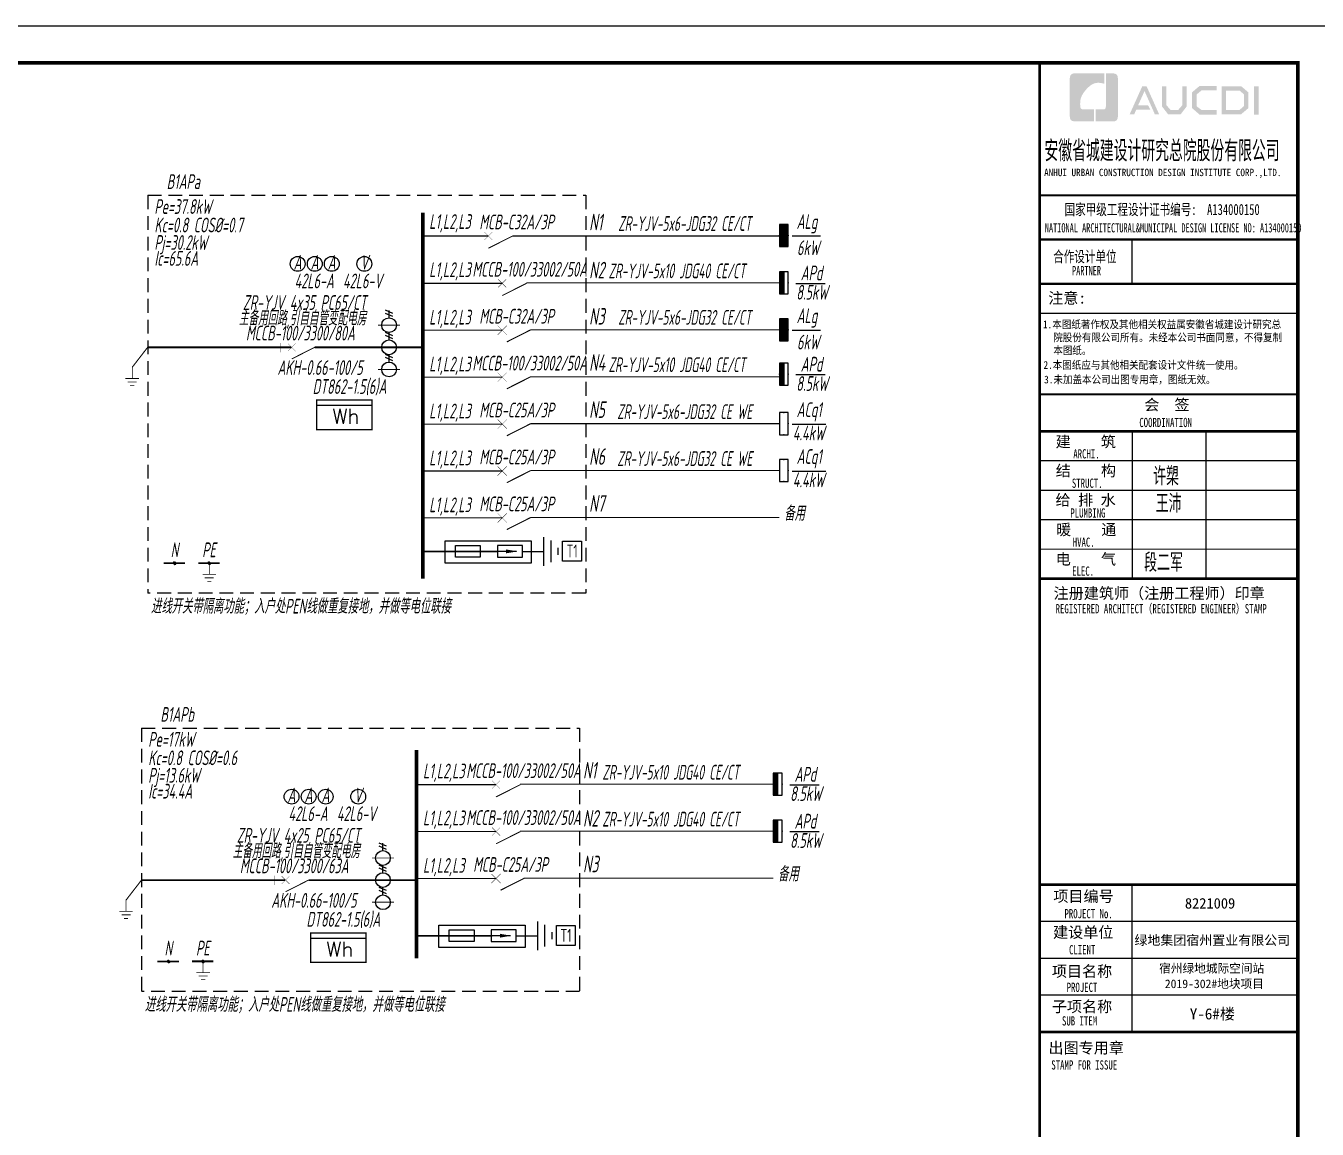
# Model space of a CAD drawing. Extents: x 2803505 to 5851001, y -1372902 to 24339.
# Drawn here: x 2966197 to 3001228, y -659791 to -629854 of the extents above; entities that cross this region are included whole.
import ezdxf
from ezdxf.enums import TextEntityAlignment as Align

# ---------------------------------------------------------------- set-up
doc = ezdxf.new("R2010")
doc.units = 0
doc.header["$LTSCALE"] = 1000
doc.header["$MEASUREMENT"] = 0
doc.linetypes.add('DASH', pattern=[0.35, 0.25, -0.1])
doc.linetypes.add('DASH4', pattern=[0.1875, 0.125, -0.0625])
doc.layers.get('0').update_dxf_attribs({"linetype": 'CONTINUOUS'})
for name, color, linetype in [('!!电气', 1, 'CONTINUOUS'), ('DIM-照明', 7, 'CONTINUOUS'), ('ELEMENT', 3, 'CONTINUOUS'), ('EQUIP-箱柜', 3, 'CONTINUOUS'), ('PUB_TITLE', 4, 'CONTINUOUS'), ('WIRE-消防', 4, 'CONTINUOUS'), ('WIRE-照明', 2, 'CONTINUOUS'), ('图签文字', 4, 'CONTINUOUS'), ('照明平面文字层', 3, 'CONTINUOUS')]:
    doc.layers.add(name, color=color, linetype=linetype)
doc.layers.add('图框', color=147, linetype='CONTINUOUS', lineweight=20)
doc.layers.add('图签', color=147, linetype='CONTINUOUS', lineweight=18)
doc.styles.add('_SIMPLEX', font='SIMPLEX.shx', dxfattribs={"width": 0.8, "bigfont": 'GBCBIG.shx'})
doc.styles.add('_TCH_LABEL', font='COMPLEX', dxfattribs={"bigfont": 'GBCBIG'})
doc.styles.add('HT', font='simhei.ttf')
doc.styles.add('HZTXT', font='gbeitc.shx', dxfattribs={"width": 0.8, "height": 400, "bigfont": 'hztxt.shx'})
doc.styles.get("Standard").update_dxf_attribs({"font": 'gbenor.shx', "bigfont": 'gbcbig.shx'})
doc.styles.add('TSSD_Dimension', font='Tssdeng.shx', dxfattribs={"width": 0.7, "bigfont": 'tssdchn.shx'})
doc.styles.add('宋体', font='', dxfattribs={"height": 4})
doc.styles.add('建筑图签-1', font='simhei.ttf', dxfattribs={"width": 0.7})
doc.styles.add('建筑图签-2', font='TXT.shx', dxfattribs={"width": 0.5, "bigfont": 'HZTXT.shx'})
doc.styles.get('宋体').set_extended_font_data('SimSun')

# ---------------------------------------------------------------- blocks, each defined once
blk = doc.blocks.new('院标1')
h = blk.add_hatch(color=150)
h.dxf.hatch_style = 1
h.set_gradient(color1=(33, 113, 253), color2=(33, 113, 253), tint=1, name='INVCURVED')
edge = h.paths.add_edge_path()
edge.add_spline(control_points=[(116373, 648379), (116379, 648379), (116382, 648379), (116391, 648379), (116391, 648379), (116391, 648379), (116616, 648379), (116616, 648379), (116616, 648379), (116616, 648379), (116616, 648054), (116616, 648054), (116616, 648054), (116616, 648054), (116108, 648054), (116108, 648054), (116108, 648054), (116028, 648054), (115963, 648111), (115963, 648199), (115963, 648199), (115963, 648199), (115963, 649215), (115963, 649215), (115963, 649215), (115963, 649295), (116018, 649360), (116108, 649360), (116108, 649360), (116108, 649360), (116897, 649360), (116897, 649360), (116897, 649360), (116897, 649360), (116897, 649080), (116897, 649080), (116897, 649080), (116897, 649080), (116566, 649140), (116356, 648859), (116356, 648859), (116245, 648719), (116240, 648545), (116247, 648466), (116247, 648466), (116254, 648386), (116247, 648466), (116247, 648466), (116247, 648466), (116247, 648466), (116258, 648374), (116373, 648379)], knot_values=[0, 0, 0, 0, 0.071429, 0.071429, 0.071429, 0.107143, 0.142857, 0.142857, 0.142857, 0.178571, 0.214286, 0.214286, 0.214286, 0.25, 0.285714, 0.285714, 0.285714, 0.321429, 0.357143, 0.357143, 0.357143, 0.392857, 0.428571, 0.428571, 0.428571, 0.464286, 0.5, 0.5, 0.5, 0.535714, 0.571429, 0.571429, 0.571429, 0.607143, 0.642857, 0.642857, 0.642857, 0.678571, 0.714286, 0.714286, 0.714286, 0.75, 0.785714, 0.785714, 0.785714, 0.821429, 0.857143, 0.857143, 0.857143, 0.928571, 1, 1, 1, 1], degree=3, periodic=0)
h = blk.add_hatch(color=150)
h.dxf.hatch_style = 1
h.set_gradient(color1=(33, 113, 253), color2=(33, 113, 253), tint=1, name='INVCURVED')
edge = h.paths.add_edge_path()
edge.add_spline(control_points=[(117268, 649215), (117268, 649215), (117268, 648199), (117268, 648199), (117268, 648199), (117268, 648114), (117212, 648054), (117123, 648054), (117123, 648054), (117123, 648054), (116663, 648054), (116663, 648054), (116663, 648054), (116663, 648054), (116663, 648379), (116663, 648379), (116663, 648379), (116663, 648379), (116865, 648379), (116865, 648379), (116865, 648379), (116907, 648379), (116941, 648413), (116941, 648455), (116941, 648455), (116941, 648455), (116941, 649360), (116941, 649360), (116941, 649360), (116941, 649360), (117123, 649360), (117123, 649360), (117123, 649360), (117204, 649360), (117268, 649306), (117268, 649215)], knot_values=[0, 0, 0, 0, 0.1, 0.1, 0.1, 0.15, 0.2, 0.2, 0.2, 0.25, 0.3, 0.3, 0.3, 0.35, 0.4, 0.4, 0.4, 0.45, 0.5, 0.5, 0.5, 0.55, 0.6, 0.6, 0.6, 0.65, 0.7, 0.7, 0.7, 0.75, 0.8, 0.8, 0.8, 0.9, 1, 1, 1, 1], degree=3, periodic=0)
blk = doc.blocks.new('A$C6F9B5EEA')
at = {"layer": 'PUB_TITLE'}
h = blk.add_hatch(color=4, dxfattribs=at)
h.paths.add_polyline_path([(5808, 56758), (5934, 56758), (5934, 55988), (5808, 55988)])
h.paths.add_polyline_path([(5056, 56642), (5056, 56116), (5416, 56116), (5540, 56223), (5540, 56541), (5420, 56642)], flags=16)
h.paths.add_polyline_path([(4938, 56760), (4938, 55998), (5460, 55998), (5659, 56168), (5659, 56596), (5463, 56760)])
h.paths.add_polyline_path([(4795, 56764), (4795, 56648), (4388, 56648), (4255, 56537), (4255, 56218), (4388, 56115), (4797, 56115), (4797, 55993), (4333, 55993), (4131, 56168), (4131, 56596), (4329, 56764)])
h.paths.add_polyline_path([(3312, 56762), (3432, 56762), (3432, 56251), (3546, 56120), (3757, 56120), (3871, 56251), (3871, 56762), (3985, 56762), (3985, 56214), (3821, 55997), (3483, 55997), (3312, 56216)])
h.paths.add_polyline_path([(2780, 56760), (2897, 56760), (3239, 55996), (3123, 55996), (2842, 56630), (2667, 56242), (2938, 56242), (2999, 56127), (2618, 56127), (2559, 55994), (2436, 55994)])
for points, const_width in [([(0, 51400), (7000, 51400)], 70), ([(0, 50599), (7000, 50599)], 35)]:
    blk.add_lwpolyline(points, dxfattribs=dict(const_width=const_width))
at = {"layer": '图框'}
for p, q in [((0, 53800), (7000, 53800)), ((0, 53800), (7000, 53800)), ((0, 52600), (7000, 52600))]:
    blk.add_line(p, q, dxfattribs=at)
for points, const_width in [([(0, 0), (0, 57400)], 70), ([(0, 53800), (7000, 53800)], 60), ([(0, 52600), (7000, 52600)], 60), ([(0, 52600), (7000, 52600)], 60), ([(2500, 52600), (2500, 51400)], 35), ([(0, 51400), (7000, 51400)], 60), ([(8, 48400), (7008, 48400)], 60), ([(8, 47400), (7008, 47400)], 70), ([(8, 47400), (7008, 47400)], 70), ([(2508, 47400), (2508, 43400)], 35), ([(4508, 47400), (4508, 43400)], 35), ([(8, 46600), (7008, 46600)], 35), ([(8, 45800), (7008, 45800)], 35), ([(8, 45000), (7008, 45000)], 35), ([(8, 44200), (7008, 44200)], 35), ([(8, 43400), (7008, 43400)], 70), ([(0, 35100), (7000, 35100)], 70), ([(0, 35100), (7000, 35100)], 70), ([(2500, 31100), (2500, 35100)], 35), ([(0, 34100), (7000, 34100)], 35), ([(0, 33100), (7000, 33100)], 35), ([(0, 32100), (7000, 32100)], 35), ([(7000, 31100), (0, 31100)], 70)]:
    blk.add_lwpolyline(points, dxfattribs=dict(at, const_width=const_width))
blk.add_blockref('院标1', (-115149, -592249))
at = {"layer": 'PUB_TITLE', "style": 'HT', "width": 0.88}
for s, p in [('1.本图纸著作权及其他相关权益属安徽省城建设计研究总', (86, 50193)), ('院股份有限公司所有。未经本公司书面同意，不得复制', (365, 49839)), ('本图纸。', (365, 49489)), (' 2.本图纸应与其他相关配套设计文件统一使用。 ', (-25, 49092)), ('3.未加盖本公司出图专用章，图纸无效。', (118, 48698))]:
    blk.add_text(s, height=210, dxfattribs=at).set_placement(p)
at = {"layer": '图签', "color": 154, "style": '宋体'}
for s, height, p in [('8221009', 286.7, (3937, 34448)), ('绿地集团宿州置业有限公司', 258.01, (2568, 33462)), ('宿州绿地城际空间站', 232.2, (3238, 32709)), ('2019-302#地块项目', 232.21, (3392, 32291))]:
    blk.add_text(s, height=height, dxfattribs=at).set_placement(p)
at = {"layer": '图签文字', "color": 7, "style": '建筑图签-1'}
for s, height, width, p in [('安徽省城建设计研究总院股份有限公司', 500, 0.55, (128, 54777)), ('国家甲级工程设计证书编号:  A134000150', 300, 0.7, (672, 53267)), ('合作设计单位', 300, 0.7, (365, 51990))]:
    blk.add_text(s, height=height, dxfattribs=dict(at, width=width)).set_placement(p)
at = {"layer": '图签文字', "linetype": 'Continuous', "style": '建筑图签-1', "width": 0.91}
blk.add_text('ANHUI URBAN CONSTRUCTION DESIGN INSTITUTE CORP.,LTD.', height=200, dxfattribs=at).set_placement((118, 54322))
at = {"layer": '图签文字', "style": '建筑图签-1'}
for s, width, p in [('NATIONAL ARCHITECTURAL&MUNICIPAL DESIGN LICENSE NO: A134000150', 0.6, (137, 52795)), ('PARTNER', 0.6, (875, 51634)), ('COORDINATION', 0.7, (2700, 47513)), ('ARCHI.', 0.7, (909, 46662)), ('STRUCT.', 0.7, (870, 45865)), ('PLUMBING', 0.7, (829, 45058)), ('HVAC.', 0.7, (894, 44265)), ('ELEC.', 0.7, (878, 43480)), ('REGISTERED ARCHITECT（REGISTERED ENGINEER）STAMP', 0.7, (429, 42459)), ('PROJECT No.', 0.7, (670, 34185, -1799)), ('CLIENT', 0.7, (794, 33206)), ('PROJECT', 0.7, (729, 32187)), ('SUB ITEM', 0.7, (602, 31276)), ('STAMP FOR ISSUE', 0.7, (313, 30081))]:
    blk.add_text(s, height=250, dxfattribs=dict(at, width=width)).set_placement(p)
at = {"layer": '图签文字', "color": 7, "style": '建筑图签-1'}
for s, p in [('注意:', (231, 50863)), ('会  签', (2835, 47968)), ('建    筑', (430, 46967)), ('结    构', (434, 46179)), ('给 排 水', (425, 45385)), ('暖    通', (443, 44582)), ('电    气', (433, 43782)), ('注册建筑师（注册工程师）印章', (375, 42854)), ('项目编号', (368, 34632)), ('建设单位', (360, 33655)), ('项目名称', (327, 32597)), ('子项名称', (327, 31640)), ('出图专用章', (236, 30518))]:
    blk.add_text(s, height=300, dxfattribs=at).set_placement(p)
at = {"layer": '图签文字', "color": 1, "style": '建筑图签-2', "width": 0.7}
for s, p in [('许槊', (3075, 45928)), ('王沛', (3146, 45187)), ('段二军', (2832, 43587))]:
    blk.add_text(s, height=500, dxfattribs=at).set_placement(p)
at = {"layer": '图签文字', "color": 2, "style": '建筑图签-1'}
blk.add_text('Y-6#楼', height=300, dxfattribs=at).set_placement((4069, 31441))
blk = doc.blocks.new('0114')
at = {"color": 3, "linetype": 'Continuous', "const_width": 0.3}
for points in [[(0, 0), (0, -4.58)], [(-2.75, -4.58), (2.75, -4.58)], [(-1.83, -6.01), (1.83, -6.01)], [(-0.86, -7.5), (0.86, -7.5)]]:
    blk.add_lwpolyline(points, dxfattribs=at)
blk = doc.blocks.new('*X32')
at = {"color": 0}
for p, q in [((197.1, 124.2), (199.7, 126.7)), ((197.2, 123.8), (200.1, 126.7)), ((197.2, 124.6), (199.2, 126.7)), ((197.3, 123.4), (200.4, 126.6)), ((197.3, 125.2), (198.6, 126.5)), ((197.4, 123.1), (200.7, 126.5)), ((197.5, 122.9), (201, 126.3)), ((197.7, 122.6), (201.2, 126.1)), ((197.9, 122.4), (201.4, 125.9)), ((198.1, 122.2), (201.6, 125.7)), ((198.4, 122), (201.8, 125.4)), ((198.7, 121.9), (201.9, 125.2)), ((199, 121.8), (202, 124.8)), ((199.4, 121.7), (202.1, 124.5)), ((199.8, 121.7), (202.1, 124.1)), ((200.3, 121.8), (202, 123.5)), ((201.2, 122.3), (201.6, 122.7))]:
    blk.add_line(p, q, dxfattribs=at)
blk = doc.blocks.new('HC000089')
at = {"color": 4, "linetype": 'Continuous', "const_width": 0.2}
blk.add_lwpolyline([(-1.8, -1.8, 0.198912), (0, -2.5, 0.198912), (1.8, -1.8, 0.198912), (2.5, 0, 0.198912), (1.8, 1.8, 0.198912), (0, 2.5, 0.198912), (-1.8, 1.8, 0.198912), (-2.5, 0, 0.198912)], format="xyb", close=True, dxfattribs=at)
at = {"color": 4}
blk.add_blockref('*X32', (-199.6, -124.2), dxfattribs=at)
blk = doc.blocks.new('A$C7C37685A')
at = {"layer": 'ELEMENT'}
for p, q in [((1135, -260), (1135, 260)), ((294, 104), (294, -104)), ((745, 104), (294, 104)), ((641, 0), (294, 0)), ((745, -104), (745, 104)), ((1264, -195), (1264, 195)), ((1394, -65), (1394, 65)), ((294, -104), (745, -104))]:
    blk.add_line(p, q, dxfattribs=at)
for points in [[(294, 0), (0, 0)], [(745, 0), (1135, 0)]]:
    blk.add_lwpolyline(points, dxfattribs=at)
for points in [[(658, 0), (450, -35), (450, 35), (658, 0)], [(450, 35), (658, 0), (450, -35), (450, 35)], [(450, -35), (450, 35), (658, 0), (450, 35)]]:
    blk.add_solid(points, dxfattribs=at)
blk = doc.blocks.new('A$C64190E90')
at = {"layer": 'DIM-照明', "color": 3}
blk.add_lwpolyline([(0, 104), (450, 104), (450, -104), (0, -104)], close=True, dxfattribs=at)
at = {"layer": 'DIM-照明'}
blk.add_blockref('A$C7C37685A', (466, 0), dxfattribs=at)
blk = doc.blocks.new('A$C5F6A5641')
at = {"layer": 'WIRE-照明', "color": 3}
for p, q in [((0, 0), (2337, 0)), ((0, -611), (0, 0)), ((2337, 0), (2337, -611)), ((2337, -611), (0, -611))]:
    blk.add_line(p, q, dxfattribs=at)
blk = doc.blocks.new('1107AA')
at = {"color": 3, "linetype": 'Continuous'}
for points, const_width in [([(0, -7.5), (-3.79, 0)], 0.3), ([(-1.25, 1.25), (1.25, -1.25)], 0.1), ([(1.25, 1.25), (-1.25, -1.25)], 0.1)]:
    blk.add_lwpolyline(points, dxfattribs=dict(at, const_width=const_width))
blk = doc.blocks.new('*X10')
at = {"color": 0}
for p, q in [((-250, 33), (-183, 100)), ((-250, 68), (-218, 100)), ((-247, 0), (-147, 100)), ((-212, 0), (-112, 100)), ((-177, 0), (-77, 100)), ((-141, 0), (-41, 100)), ((-106, 0), (-6, 100)), ((-71, 0), (29, 100)), ((-35, 0), (65, 100)), ((0, 0), (100, 100)), ((35, 0), (135, 100)), ((71, 0), (171, 100)), ((106, 0), (206, 100)), ((141, 0), (241, 100)), ((177, 0), (250, 73)), ((212, 0), (250, 38)), ((247, 0), (250, 3))]:
    blk.add_line(p, q, dxfattribs=at)
blk = doc.blocks.new('$equip$00001414')
for p, q in [((0.75, 0.6), (-0.75, 0.6)), ((-0.75, 0.6), (-0.75, 0)), ((-0.75, 0.3), (0.75, 0.3)), ((-0.75, 0), (0.75, 0)), ((0.75, 0), (0.75, 0.6))]:
    blk.add_line(p, q)
at = {"const_width": 0.3}
blk.add_lwpolyline([(-0.75, 0.15), (0.75, 0.15)], dxfattribs=at)
for p in [(-0.75, 0.3), (0, 0.6), (0, 0), (0.75, 0.3)]:
    blk.add_point(p)
at = {"xscale": 0.00300000000061118, "yscale": 0.00300000000061118, "zscale": 0.00300000000061118}
blk.add_blockref('*X10', (0, 0), dxfattribs=at)
at = {"style": '_TCH_LABEL', "flags": 9}
blk.add_attdef('A', (0, 0), '', height=0.00002, dxfattribs=at)
blk = doc.blocks.new('0923')
at = {"color": 3, "linetype": 'Continuous'}
for p, q in [((-5, -3.75), (-2.5, -3.75)), ((-4.61, -5), (-3.5, -2.5)), ((-3.56, -5), (-2.45, -2.5)), ((2.5, -3.75), (5, -3.75)), ((2.89, -5), (4, -2.5)), ((3.94, -5), (5.05, -2.5)), ((10, -3.75), (12.5, -3.75)), ((10.39, -5), (11.5, -2.5)), ((11.44, -5), (12.55, -2.5))]:
    blk.add_line(p, q, dxfattribs=at)
at = {"color": 3, "linetype": 'Continuous', "const_width": 0.3}
for points in [[(-7.5, 0), (-7.5, -7.5)], [(0, 0), (0, -7.5)], [(7.5, 0), (7.5, -7.5)]]:
    blk.add_lwpolyline(points, dxfattribs=at)
at = {"color": 3, "linetype": 'Continuous'}
for centre in [(-7.5, -3.75), (0, -3.75), (7.5, -3.75)]:
    blk.add_circle(centre, 2.5, dxfattribs=at)
blk = doc.blocks.new('$element$00000586')
blk.add_line((0.173, 0), (0.173, -1))
at = {"const_width": 0.0233}
blk.add_lwpolyline([(-0.267, 0), (0.267, 0), (0.267, -1), (-0.267, -1), (-0.267, 0)], dxfattribs=at)
at = {"style": '_SIMPLEX'}
blk.add_text('Wh', height=0.2667, rotation=270, dxfattribs=at).set_placement((-0.161, -0.281))
at = {"flags": 9}
blk.add_attdef('S', (0, 0), '', height=0.00000667, dxfattribs=at)
blk.add_attdef('S', (0, 0), '', height=0.00000667, dxfattribs=at)
blk.add_attdef('S', (0, 0), '', height=0.00000667, dxfattribs=at)
blk = doc.blocks.new('*X8')
at = {"color": 0}
for p, q in [((-250, 33), (-83, 200)), ((-250, 68), (-118, 200)), ((-250, 104), (-154, 200)), ((-250, 139), (-189, 200)), ((-250, 174), (-224, 200)), ((-247, 0), (-47, 200)), ((-212, 0), (-12, 200)), ((-177, 0), (23, 200)), ((-141, 0), (59, 200)), ((-106, 0), (94, 200)), ((-71, 0), (129, 200)), ((-35, 0), (165, 200)), ((0, 0), (200, 200)), ((35, 0), (235, 200)), ((71, 0), (250, 179)), ((106, 0), (250, 144)), ((141, 0), (250, 109)), ((177, 0), (250, 73)), ((212, 0), (250, 38)), ((247, 0), (250, 3))]:
    blk.add_line(p, q, dxfattribs=at)
blk = doc.blocks.new('$equip$00001421')
for p, q in [((0.75, 0.6), (-0.75, 0.6)), ((-0.75, 0.6), (-0.75, 0)), ((-0.75, 0), (0.75, 0)), ((0.75, 0), (0.75, 0.6))]:
    blk.add_line(p, q)
at = {"const_width": 0.6}
blk.add_lwpolyline([(-0.75, 0.3), (0.75, 0.3)], dxfattribs=at)
for p in [(-0.75, 0.3), (0, 0.6), (0, 0), (0.75, 0.3)]:
    blk.add_point(p)
at = {"xscale": 0.00300000000061118, "yscale": 0.00300000000061118, "zscale": 0.00300000000061118}
blk.add_blockref('*X8', (0, 0), dxfattribs=at)
at = {"style": '_TCH_LABEL', "flags": 9}
blk.add_attdef('A', (0, 0), '', height=0.00002, dxfattribs=at)
blk = doc.blocks.new('$equip$00001413')
for p, q in [((0.75, 0.6), (-0.75, 0.6)), ((-0.75, 0.6), (-0.75, 0)), ((-0.75, 0), (0.75, 0)), ((0.75, 0), (0.75, 0.6))]:
    blk.add_line(p, q)
for p in [(-0.75, 0.3), (0, 0.6), (0, 0), (0.75, 0.3)]:
    blk.add_point(p)
at = {"style": '_TCH_LABEL', "flags": 9}
blk.add_attdef('A', (0, 0), '', height=0.00002, dxfattribs=at)

msp = doc.modelspace()

# ---------------------------------------------------------------- linework, layer by layer
at = {"color": 3, "linetype": 'Continuous'}
for points, const_width in [([(2978995.1, -638238.9), (2979245.1, -637988.9)], 10), ([(2978995.1, -637988.9), (2979245.1, -638238.9)], 10), ([(2979891.6, -638103), (2979245.1, -638429.8)], 30), ([(2973118.5, -638459.4), (2973118.5, -638710.7)], 10), ([(2978995.1, -639511.9), (2979245.1, -639261.9)], 10), ([(2978995.1, -639261.9), (2979245.1, -639511.9)], 10), ([(2979891.6, -639376), (2979245.1, -639702.8)], 30), ([(2978995.1, -640784.8), (2979245.1, -640534.8)], 10), ([(2978995.1, -640534.8), (2979245.1, -640784.8)], 10), ([(2979891.6, -640649), (2979245.1, -640975.8)], 30), ([(2978995.1, -642057.8), (2979245.1, -641807.8)], 10), ([(2978995.1, -641807.8), (2979245.1, -642057.8)], 10), ([(2979891.6, -641922), (2979245.1, -642248.8)], 30), ([(2978995.1, -643330.8), (2979245.1, -643080.8)], 10), ([(2978995.1, -643080.8), (2979245.1, -643330.8)], 10), ([(2979891.6, -643195), (2979245.1, -643521.7)], 30), ([(2972951.3, -652915.8), (2972951.3, -653167.1)], 10), ([(2978827.9, -653115), (2979077.9, -652865)], 10), ([(2978827.9, -652865), (2979077.9, -653115)], 10), ([(2979724.4, -652979.1), (2979077.9, -653305.9)], 30)]:
    msp.add_lwpolyline(points, dxfattribs=dict(at, const_width=const_width))
at = {"layer": 'DIM-照明', "color": 3, "linetype": 'DASH4', "ltscale": 3}
for p, q in [((2969502.1, -634452.3), (2981386.3, -634452.3)), ((2969502.1, -634452.3), (2969502.1, -645247.8)), ((2981386.3, -634452.3), (2981386.3, -645247.8)), ((2981386.3, -645247.8), (2969502.1, -645247.8)), ((2969334.9, -648908.6), (2981219.1, -648908.6)), ((2969334.9, -648908.6), (2969334.9, -656053.8)), ((2981219.1, -648908.6), (2981219.1, -656053.8)), ((2981219.1, -656053.8), (2969334.9, -656053.8))]:
    msp.add_line(p, q, dxfattribs=at)
at = {"layer": 'DIM-照明', "color": 7}
for p, q in [((2986987.2, -635556.1), (2987751, -635556.1)), ((2987089, -636840.9), (2987881.5, -636840.9)), ((2986987.2, -638113.9), (2987751, -638113.9)), ((2987089, -639317.2), (2987881.5, -639317.2)), ((2986987.2, -640659.8), (2987899.9, -640659.8)), ((2986987.2, -641932.8), (2987899.9, -641932.8)), ((2986921.8, -650444), (2987714.3, -650444)), ((2986921.8, -651717), (2987714.3, -651717))]:
    msp.add_line(p, q, dxfattribs=at)
at = {"layer": 'DIM-照明', "color": 3, "const_width": 100}
for points in [[(2976964, -634925.2), (2976964, -644851.2)], [(2976796.8, -649500.6), (2976796.8, -655155.7)]]:
    msp.add_lwpolyline(points, dxfattribs=at)
at = {"layer": 'DIM-照明', "color": 3, "linetype": 'Continuous'}
for points, const_width in [([(2976964, -635556.1), (2978745.9, -635556.1)], 28.8), ([(2979403, -635556.1), (2986638.7, -635556.1)], 28.8), ([(2976964, -636840.9), (2979120.1, -636840.9)], 28.8), ([(2979773.2, -636829.1), (2986638.7, -636829.1)], 28.8), ([(2976964, -638113.9), (2979120.1, -638113.9)], 28.8), ([(2979891.6, -638103), (2980183.9, -638103)], 28.8), ([(2979994.8, -638102.1), (2986638.7, -638102.1)], 28.8), ([(2969082.5, -639119), (2969502.1, -638576.4)], 28.8), ([(2969502.1, -638576.4), (2973396.4, -638576.4)], 49.9), ([(2974034.4, -638576.4), (2976912.7, -638576.4)], 49.9), ([(2976964, -639386.9), (2979120.1, -639386.9)], 28.8), ([(2979891.6, -639376), (2980183.9, -639376)], 28.8), ([(2979994.8, -639375.1), (2986638.7, -639375.1)], 28.8), ([(2976964, -640659.8), (2979120.1, -640659.8)], 28.8), ([(2979891.6, -640649), (2980183.9, -640649)], 28.8), ([(2979994.8, -640648.1), (2986638.7, -640648.1)], 28.8), ([(2976964, -641932.8), (2979120.1, -641932.8)], 28.8), ([(2979891.6, -641922), (2980183.9, -641922)], 28.8), ([(2979994.8, -641921), (2986638.7, -641921)], 28.8), ([(2979891.6, -643195), (2980183.9, -643195)], 28.8), ([(2979994.8, -643194), (2986638.7, -643194)], 28.8), ([(2976964, -643205.8), (2979120.1, -643205.8)], 28.8), ([(2976964, -644114.1), (2979016.7, -644114.1)], 47.2), ([(2969934.9, -644434.9), (2970515.4, -644434.9)], 47.5), ([(2970872.4, -644430.8), (2971452.8, -644430.8)], 47.5), ([(2976796.8, -650444), (2978952.9, -650444)], 28.8), ([(2979606, -650432.2), (2986471.5, -650432.2)], 28.8), ([(2976796.8, -651717), (2978952.9, -651717)], 28.8), ([(2979606, -651705.2), (2986471.5, -651705.2)], 28.8), ([(2976796.8, -652990), (2978952.9, -652990)], 28.8), ([(2979724.4, -652979.1), (2980016.7, -652979.1)], 28.8), ([(2979827.6, -652978.2), (2986471.5, -652978.2)], 28.8), ([(2968915.3, -653575.3), (2969334.9, -653032.8)], 28.8), ([(2969334.9, -653032.8), (2973229.2, -653032.8)], 49.9), ([(2973867.2, -653032.8), (2976745.5, -653032.8)], 49.9), ([(2976796.8, -654541.9), (2978849.5, -654541.9)], 47.2), ([(2969767.7, -655240.9), (2970348.2, -655240.9)], 47.5), ([(2970705.2, -655236.8), (2971285.6, -655236.8)], 47.5)]:
    msp.add_lwpolyline(points, dxfattribs=dict(at, const_width=const_width))
at = {"layer": 'ELEMENT', "linetype": 'ByBlock'}
for centre in [(2973573.2, -636312.6), (2974035.3, -636312.6), (2974497.4, -636312.6), (2975380.7, -636312.6), (2973406.1, -650768.9), (2973868.1, -650768.9), (2974330.2, -650768.9), (2975213.5, -650768.9)]:
    msp.add_circle(centre, 201, dxfattribs=at)
at = {"layer": '图框'}
msp.add_lwpolyline([(2917603.5, -629853.6), (3001703.5, -629853.6), (3001703.5, -689253.6), (2917603.5, -689253.6)], close=True, dxfattribs=at)
at = {"layer": '图框', "const_width": 100}
msp.add_lwpolyline([(3000703.5, -688253.6), (3000703.5, -630853.6), (2920103.5, -630853.6), (2920103.5, -688253.6)], close=True, dxfattribs=at)
at = {"layer": '照明平面文字层', "color": 7}
for points in [[(2980756.8, -643835), (2981270.8, -643835), (2981270.8, -644382.8), (2980756.8, -644382.8)], [(2980589.6, -654262.8), (2981103.6, -654262.8), (2981103.6, -654810.6), (2980589.6, -654810.6)]]:
    msp.add_lwpolyline(points, close=True, dxfattribs=at)

# ---------------------------------------------------------------- block references
at = {"layer": '!!电气'}
msp.add_blockref('A$C6F9B5EEA', (2993703.5, -688253.6), dxfattribs=at)
at = {"layer": 'DIM-照明', "linetype": 'Continuous', "rotation": 90}
for p, xscale, yscale, zscale in [((2978745.9, -635556.1), 87.60960006713867, 87.60960006713867, 87.60960006713867), ((2979120.1, -636840.9), 87.60960006713867, 87.60960006713867, 87.60960006713867), ((2973410.2, -638576.4), 83.2291202545166, 83.2291202545166, 83.2291202545166), ((2978952.9, -650444), 87.60960006713867, 87.60960006713867, 87.60960006713867), ((2978952.9, -651717), 87.60960006713867, 87.60960006713867, 87.60960006713867), ((2973243, -653032.8), 83.2291202545166, 83.2291202545166, 83.2291202545166)]:
    msp.add_blockref('1107AA', p, dxfattribs=dict(at, xscale=xscale, yscale=yscale, zscale=zscale))
at = {"layer": 'DIM-照明', "color": 3, "linetype": 'Continuous', "xscale": -66.50000000000003, "yscale": 66.5, "zscale": 66.49999999999999, "rotation": 1.643353773062017e-06}
for p in [(2969082.5, -639119), (2968915.3, -653575.3)]:
    msp.add_blockref('0114', p, dxfattribs=at)
at = {"layer": 'DIM-照明', "xscale": 14.62999999523163, "yscale": 14.62999999523163, "zscale": 14.62999999523163}
for p in [(2970237.1, -644435), (2971173.6, -644435), (2970069.9, -655241), (2971006.4, -655241)]:
    msp.add_blockref('HC000089', p, dxfattribs=at)
at = {"layer": 'DIM-照明', "linetype": 'DASH', "xscale": -66.50000000000003, "yscale": 66.5, "zscale": 66.49999999999999, "rotation": 1.643353773062017e-06}
for p in [(2971173.5, -644430.8), (2971006.3, -655236.8)]:
    msp.add_blockref('0114', p, dxfattribs=at)
at = {"layer": 'ELEMENT', "linetype": 'ByBlock'}
for name, p, xscale, yscale, zscale, rotation in [('0923', (2975750.8, -638576.4), 80.11444089422005, 80.11444089422005, 80.11444089422005, 89.9999984630715), ('$element$00000586', (2974088.7, -640408.5), 1499.999999996973, 1499.999999996973, 1499.999999996973, 90), ('0923', (2975583.6, -653032.8), 80.11444089422005, 80.11444089422005, 80.11444089422005, 89.9999984630715), ('$element$00000586', (2973921.5, -654864.8), 1499.999999996973, 1499.999999996973, 1499.999999996973, 90)]:
    msp.add_blockref(name, p, dxfattribs=dict(at, xscale=xscale, yscale=yscale, zscale=zscale, rotation=rotation))
at = {"layer": 'EQUIP-箱柜', "xscale": 400, "yscale": 400, "zscale": 400}
for name, p, rotation in [('$equip$00001421', (2986878.7, -635544.4), 90), ('$equip$00001414', (2986638.7, -636829.1), 270), ('$equip$00001421', (2986878.7, -638102.1), 90), ('$equip$00001414', (2986638.7, -639305.4), 270), ('$equip$00001413', (2986638.7, -640648.1), 269.9999999431726), ('$equip$00001413', (2986638.7, -641921), 269.9999999431726), ('$equip$00001414', (2986471.5, -650432.2), 270), ('$equip$00001414', (2986471.5, -651705.2), 270)]:
    msp.add_blockref(name, p, dxfattribs=dict(at, rotation=rotation))
at = {"layer": 'WIRE-消防'}
for p in [(2977571.5, -643826), (2977404.3, -654253.8)]:
    msp.add_blockref('A$C5F6A5641', p, dxfattribs=at)
at = {"layer": 'WIRE-照明', "xscale": 1.5, "yscale": 1.5, "zscale": 1.5}
for p in [(2977849.8, -644114.1), (2977682.6, -654541.9)]:
    msp.add_blockref('A$C64190E90', p, dxfattribs=at)

# ---------------------------------------------------------------- texts
at = {"layer": 'DIM-照明', "color": 7, "linetype": 'Continuous', "style": 'HZTXT'}
for s, width, p in [('B1APa', 0.7, (2970469.8, -634081.3)), ('ZR-YJV-5x6-JDG32 CE/CT', 0.654, (2984071.1, -635217.5)), ('ZR-YJV-5x10 JDG40 CE/CT', 0.654, (2983860.7, -636502.3)), ('ZR-YJV 4x35 PC65/CT', 0.7, (2973760.1, -637360.8)), ('主备用回路,引自自管变配电房', 0.65, (2973701.5, -637806.3)), ('ZR-YJV-5x6-JDG32 CE/CT', 0.654, (2984071.1, -637763.5)), ('MCCB-100/3300/80A', 0.7, (2973645.2, -638190.1)), ('ZR-YJV-5x10 JDG40 CE/CT', 0.654, (2983860.7, -639048.3)), ('ZR-YJV-5x6-JDG32 CE WE', 0.654, (2984071.1, -640321.3)), ('ZR-YJV-5x6-JDG32 CE WE', 0.654, (2984071.1, -641594.2)), ('B1APb', 0.7, (2970302.6, -648537.7)), ('ZR-YJV-5x10 JDG40 CE/CT', 0.654, (2983693.5, -650105.4)), ('ZR-YJV-5x10 JDG40 CE/CT', 0.654, (2983693.5, -651378.4)), ('ZR-YJV 4x25 PC65/CT', 0.7, (2973593, -651817.2)), ('主备用回路,引自自管变配电房', 0.65, (2973534.3, -652262.7)), ('MCCB-100/3300/63A', 0.7, (2973478, -652646.5))]:
    msp.add_text(s, height=400, dxfattribs=dict(at, width=width)).set_placement(p, align=Align.MIDDLE)
at = {"layer": 'DIM-照明', "color": 7, "linetype": 'Continuous', "style": 'HZTXT', "width": 0.7}
for s, p in [('Pe=37.8kW', (2969685.5, -634957.3)), ('Kc=0.8 COS%%C=0.7', (2969685.5, -635458.9)), ('L1,L2,L3', (2977139.9, -635364.1)), ('MCB-C32A/3P', (2978500.3, -635375.4)), ('Pj=30.2kW', (2969685.5, -635932.9)), ('Ic=65.6A', (2969685.5, -636364.9)), ('L1,L2,L3', (2977139.9, -636669.2)), ('MCCB-100/33002/50A', (2978312.1, -636660.2)), ('L1,L2,L3', (2977139.9, -637958.6)), ('MCB-C32A/3P', (2978500.3, -637933.2)), ('AKH-0.66-100/5', (2973021.8, -639326.1)), ('L1,L2,L3', (2977139.9, -639231.6)), ('MCCB-100/33002/50A', (2978312.1, -639206.1)), ('DT862-1.5(6)A', (2973977.2, -639840.9)), ('L1,L2,L3', (2977139.9, -640504.6)), ('MCB-C25A/3P', (2978500.3, -640479.1)), ('L1,L2,L3', (2977139.9, -641777.6)), ('MCB-C25A/3P', (2978500.3, -641752.1)), ('L1,L2,L3', (2977139.9, -643050.5)), ('MCB-C25A/3P', (2978500.3, -643025.1)), ('N', (2970127.4, -644272.2)), ('PE', (2970981.4, -644272.2)), ('进线开关带隔离功能；入户处PEN线做重复接地，并做等电位联接', (2969589.8, -645801.3)), ('Pe=17kW', (2969518.3, -649413.7)), ('Kc=0.8 COS%%C=0.6', (2969518.3, -649915.3)), ('Pj=13.6kW', (2969518.3, -650389.3)), ('L1,L2,L3', (2976972.7, -650272.3)), ('MCCB-100/33002/50A', (2978145, -650263.3)), ('Ic=34.4A', (2969518.3, -650821.2)), ('L1,L2,L3', (2976972.7, -651545.3)), ('MCCB-100/33002/50A', (2978145, -651536.3)), ('L1,L2,L3', (2976972.7, -652834.7)), ('MCB-C25A/3P', (2978333.1, -652809.2)), ('AKH-0.66-100/5', (2972854.7, -653782.5)), ('DT862-1.5(6)A', (2973810, -654297.3)), ('N', (2969960.2, -655078.2)), ('PE', (2970814.2, -655078.2)), ('进线开关带隔离功能；入户处PEN线做重复接地，并做等电位联接', (2969422.6, -656607.3))]:
    msp.add_text(s, height=400, dxfattribs=at).set_placement(p)
at = {"layer": 'DIM-照明', "color": 7, "style": 'HZTXT', "width": 0.7}
for s, height, p in [('N1', 450, (2981478.9, -635403.7)), ('ALg', 400, (2987106.3, -635363.1)), ('6kW', 400, (2987119, -636077)), ('N2', 450, (2981478.9, -636706.3)), ('APd', 400, (2987218.2, -636758.6)), ('8.5kW', 400, (2987097.8, -637283.1)), ('N3', 450, (2981478.9, -637961.4)), ('ALg', 400, (2987106.3, -637920.8)), ('6kW', 400, (2987119, -638634.7)), ('N4', 450, (2981478.9, -639214.8)), ('APd', 400, (2987218.2, -639234.9)), ('8.5kW', 400, (2987097.8, -639759.3)), ('N5', 450, (2981478.9, -640492.5)), ('ACq1', 400, (2987106.3, -640466.8)), ('4.4kW', 400, (2987004, -641100.2)), ('N6', 450, (2981478.9, -641765.5)), ('ACq1', 400, (2987106.3, -641739.8)), ('4.4kW', 400, (2987004, -642373.2)), ('N7', 450, (2981478.9, -643038.5)), ('备用', 400, (2986769.3, -643282)), ('N1', 450, (2981311.7, -650279.8)), ('APd', 400, (2987051, -650361.7)), ('8.5kW', 400, (2986930.6, -650886.2)), ('N2', 450, (2981311.7, -651582.4)), ('APd', 400, (2987051, -651634.7)), ('8.5kW', 400, (2986930.6, -652159.2)), ('N3', 450, (2981311.7, -652822.7)), ('备用', 400, (2986602.1, -653066.2))]:
    msp.add_text(s, height=height, dxfattribs=at).set_placement(p)
at = {"layer": 'DIM-照明', "color": 7, "linetype": 'Continuous', "style": 'HZTXT', "width": 0.7}
for s, p in [('A', (2973462.3, -636268.3)), ('A', (2973924.3, -636268.3)), ('A', (2974386.4, -636268.3)), ('V', (2975269.7, -636268.3)), ('42L6-A', (2973488.5, -636775.3)), ('42L6-V', (2974801.8, -636775.3)), ('A', (2973295.1, -650724.7)), ('A', (2973757.1, -650724.7)), ('A', (2974219.2, -650724.7)), ('V', (2975102.5, -650724.7)), ('42L6-A', (2973321.3, -651231.7)), ('42L6-V', (2974634.6, -651231.7))]:
    msp.add_text(s, height=400, dxfattribs=at).set_placement(p, align=Align.MIDDLE_LEFT)
at = {"layer": '照明平面文字层', "color": 7, "style": 'TSSD_Dimension', "width": 0.7}
for p in [(2980866.5, -644280.1), (2980699.3, -654707.9)]:
    msp.add_text('T1', height=350, dxfattribs=at).set_placement(p)

doc.saveas('drawing.dxf')
